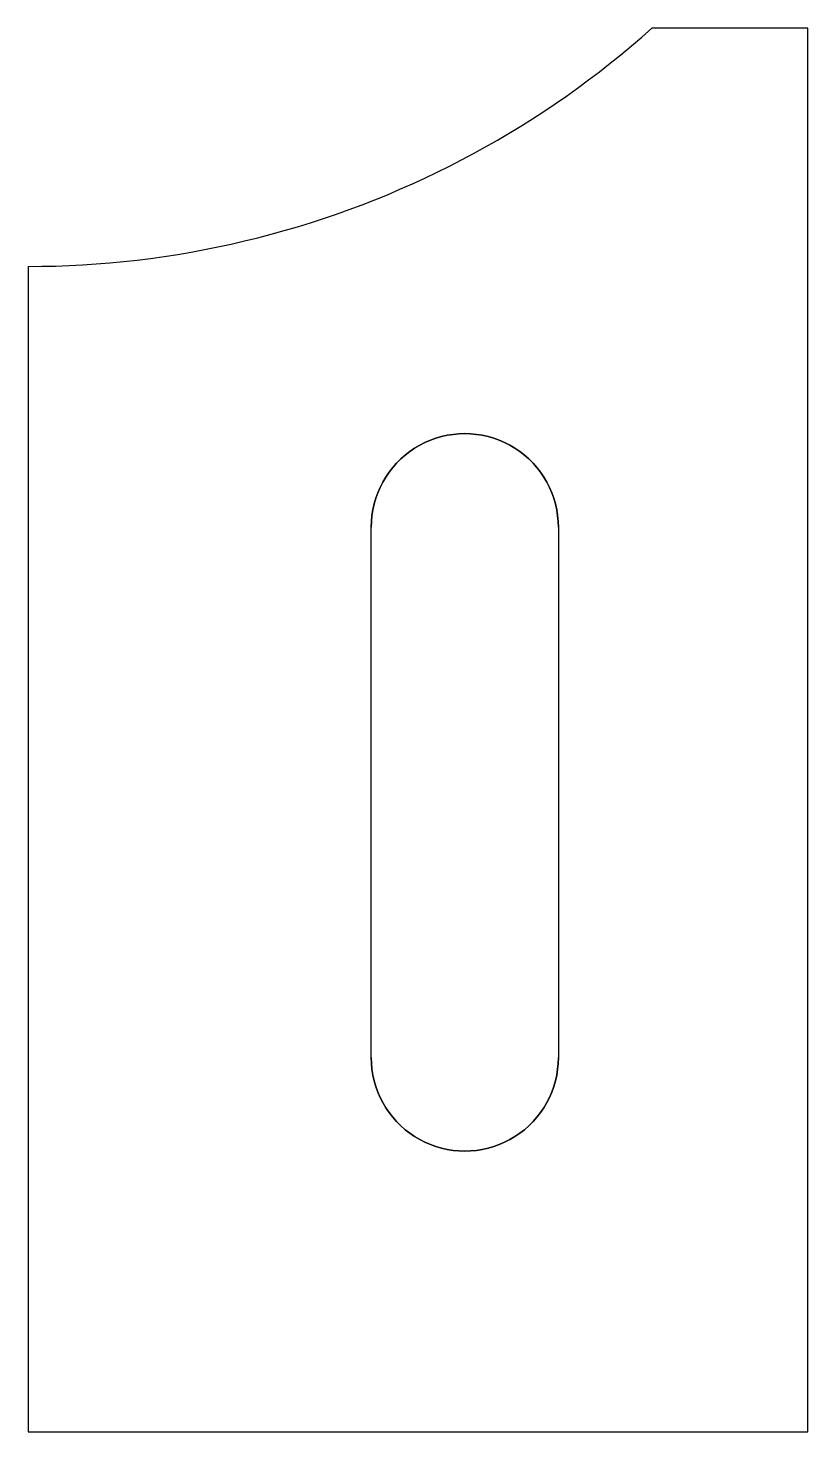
# Model space of a CAD drawing. Header units: metres. Extents: x -25 to 0, y 0 to 45.
import ezdxf

# ---------------------------------------------------------------- set-up
doc = ezdxf.new("R2010")
doc.units = ezdxf.units.M

msp = doc.modelspace()

# ---------------------------------------------------------------- linework, layer by layer
for points in [[(-25, 37.361), (-24.562, 37.364), (-24.124, 37.373), (-23.687, 37.389), (-23.25, 37.412), (-22.813, 37.441), (-22.376, 37.476), (-21.94, 37.517), (-21.505, 37.565), (-21.071, 37.619), (-20.637, 37.68), (-20.204, 37.746), (-19.773, 37.82), (-19.342, 37.899), (-18.913, 37.985), (-18.485, 38.077), (-18.058, 38.175), (-17.633, 38.279), (-17.209, 38.39), (-16.787, 38.507), (-16.367, 38.63), (-15.949, 38.759), (-15.532, 38.894), (-15.118, 39.035), (-14.705, 39.182), (-14.295, 39.336), (-13.887, 39.495), (-13.482, 39.66), (-13.079, 39.831), (-12.678, 40.008), (-12.281, 40.191), (-11.885, 40.379), (-11.493, 40.573), (-11.104, 40.773), (-10.717, 40.979), (-10.333, 41.19), (-9.953, 41.407), (-9.576, 41.629), (-9.202, 41.857), (-8.832, 42.091), (-8.464, 42.329), (-8.101, 42.573), (-7.741, 42.822), (-7.385, 43.077), (-7.032, 43.337), (-6.683, 43.601), (-6.339, 43.871), (-5.998, 44.146), (-5.661, 44.426), (-5.328, 44.711), (-5, 45)], [(0, 45), (-0.1, 45), (-0.2, 45), (-0.3, 45), (-0.4, 45), (-0.5, 45), (-0.6, 45), (-0.7, 45), (-0.8, 45), (-0.9, 45), (-1, 45), (-1.1, 45), (-1.2, 45), (-1.3, 45), (-1.4, 45), (-1.5, 45), (-1.6, 45), (-1.7, 45), (-1.8, 45), (-1.9, 45), (-2, 45), (-2.1, 45), (-2.2, 45), (-2.3, 45), (-2.4, 45), (-2.5, 45), (-2.6, 45), (-2.7, 45), (-2.8, 45), (-2.9, 45), (-3, 45), (-3.1, 45), (-3.2, 45), (-3.3, 45), (-3.4, 45), (-3.5, 45), (-3.6, 45), (-3.7, 45), (-3.8, 45), (-3.9, 45), (-4, 45), (-4.1, 45), (-4.2, 45), (-4.3, 45), (-4.4, 45), (-4.5, 45), (-4.6, 45), (-4.7, 45), (-4.8, 45), (-4.9, 45), (-5, 45)], [(0, 0), (0, 0.9), (0, 1.8), (0, 2.7), (0, 3.6), (0, 4.5), (0, 5.4), (0, 6.3), (0, 7.2), (0, 8.1), (0, 9), (0, 9.9), (0, 10.8), (0, 11.7), (0, 12.6), (0, 13.5), (0, 14.4), (0, 15.3), (0, 16.2), (0, 17.1), (0, 18), (0, 18.9), (0, 19.8), (0, 20.7), (0, 21.6), (0, 22.5), (0, 23.4), (0, 24.3), (0, 25.2), (0, 26.1), (0, 27), (0, 27.9), (0, 28.8), (0, 29.7), (0, 30.6), (0, 31.5), (0, 32.4), (0, 33.3), (0, 34.2), (0, 35.1), (0, 36), (0, 36.9), (0, 37.8), (0, 38.7), (0, 39.6), (0, 40.5), (0, 41.4), (0, 42.3), (0, 43.2), (0, 44.1), (0, 45)], [(-25, 37.361), (-25, 36.613), (-25, 35.866), (-25, 35.119), (-25, 34.372), (-25, 33.625), (-25, 32.877), (-25, 32.13), (-25, 31.383), (-25, 30.636), (-25, 29.889), (-25, 29.141), (-25, 28.394), (-25, 27.647), (-25, 26.9), (-25, 26.152), (-25, 25.405), (-25, 24.658), (-25, 23.911), (-25, 23.164), (-25, 22.416), (-25, 21.669), (-25, 20.922), (-25, 20.175), (-25, 19.428), (-25, 18.68), (-25, 17.933), (-25, 17.186), (-25, 16.439), (-25, 15.691), (-25, 14.944), (-25, 14.197), (-25, 13.45), (-25, 12.703), (-25, 11.955), (-25, 11.208), (-25, 10.461), (-25, 9.714), (-25, 8.967), (-25, 8.219), (-25, 7.472), (-25, 6.725), (-25, 5.978), (-25, 5.23), (-25, 4.483), (-25, 3.736), (-25, 2.989), (-25, 2.242), (-25, 1.494), (-25, 0.747), (-25, 0)], [(-14, 29), (-13.994, 29.188), (-13.976, 29.376), (-13.947, 29.562), (-13.906, 29.746), (-13.853, 29.927), (-13.789, 30.104), (-13.714, 30.277), (-13.629, 30.445), (-13.533, 30.607), (-13.427, 30.763), (-13.312, 30.912), (-13.187, 31.054), (-13.054, 31.187), (-12.912, 31.312), (-12.763, 31.427), (-12.607, 31.533), (-12.445, 31.629), (-12.277, 31.714), (-12.104, 31.789), (-11.927, 31.853), (-11.746, 31.906), (-11.562, 31.947), (-11.376, 31.976), (-11.188, 31.994), (-11, 32), (-10.812, 31.994), (-10.624, 31.976), (-10.438, 31.947), (-10.254, 31.906), (-10.073, 31.853), (-9.896, 31.789), (-9.723, 31.714), (-9.555, 31.629), (-9.393, 31.533), (-9.237, 31.427), (-9.088, 31.312), (-8.946, 31.187), (-8.813, 31.054), (-8.688, 30.912), (-8.573, 30.763), (-8.467, 30.607), (-8.371, 30.445), (-8.286, 30.277), (-8.211, 30.104), (-8.147, 29.927), (-8.094, 29.746), (-8.053, 29.562), (-8.024, 29.376), (-8.006, 29.188), (-8, 29)], [(-8, 29), (-8.006, 29.188), (-8.024, 29.376), (-8.053, 29.562), (-8.094, 29.746), (-8.147, 29.927), (-8.211, 30.104), (-8.286, 30.277), (-8.371, 30.445), (-8.467, 30.607), (-8.573, 30.763), (-8.688, 30.912), (-8.813, 31.054), (-8.946, 31.187), (-9.088, 31.312), (-9.237, 31.427), (-9.393, 31.533), (-9.555, 31.629), (-9.723, 31.714), (-9.896, 31.789), (-10.073, 31.853), (-10.254, 31.906), (-10.438, 31.947), (-10.624, 31.976), (-10.812, 31.994), (-11, 32), (-11.188, 31.994), (-11.376, 31.976), (-11.562, 31.947), (-11.746, 31.906), (-11.927, 31.853), (-12.104, 31.789), (-12.277, 31.714), (-12.445, 31.629), (-12.607, 31.533), (-12.763, 31.427), (-12.912, 31.312), (-13.054, 31.187), (-13.187, 31.054), (-13.312, 30.912), (-13.427, 30.763), (-13.533, 30.607), (-13.629, 30.445), (-13.714, 30.277), (-13.789, 30.104), (-13.853, 29.927), (-13.906, 29.746), (-13.947, 29.562), (-13.976, 29.376), (-13.994, 29.188), (-14, 29)], [(-14, 12), (-14, 12.34), (-14, 12.68), (-14, 13.02), (-14, 13.36), (-14, 13.7), (-14, 14.04), (-14, 14.38), (-14, 14.72), (-14, 15.06), (-14, 15.4), (-14, 15.74), (-14, 16.08), (-14, 16.42), (-14, 16.76), (-14, 17.1), (-14, 17.44), (-14, 17.78), (-14, 18.12), (-14, 18.46), (-14, 18.8), (-14, 19.14), (-14, 19.48), (-14, 19.82), (-14, 20.16), (-14, 20.5), (-14, 20.84), (-14, 21.18), (-14, 21.52), (-14, 21.86), (-14, 22.2), (-14, 22.54), (-14, 22.88), (-14, 23.22), (-14, 23.56), (-14, 23.9), (-14, 24.24), (-14, 24.58), (-14, 24.92), (-14, 25.26), (-14, 25.6), (-14, 25.94), (-14, 26.28), (-14, 26.62), (-14, 26.96), (-14, 27.3), (-14, 27.64), (-14, 27.98), (-14, 28.32), (-14, 28.66), (-14, 29)], [(-8, 29), (-8, 28.66), (-8, 28.32), (-8, 27.98), (-8, 27.64), (-8, 27.3), (-8, 26.96), (-8, 26.62), (-8, 26.28), (-8, 25.94), (-8, 25.6), (-8, 25.26), (-8, 24.92), (-8, 24.58), (-8, 24.24), (-8, 23.9), (-8, 23.56), (-8, 23.22), (-8, 22.88), (-8, 22.54), (-8, 22.2), (-8, 21.86), (-8, 21.52), (-8, 21.18), (-8, 20.84), (-8, 20.5), (-8, 20.16), (-8, 19.82), (-8, 19.48), (-8, 19.14), (-8, 18.8), (-8, 18.46), (-8, 18.12), (-8, 17.78), (-8, 17.44), (-8, 17.1), (-8, 16.76), (-8, 16.42), (-8, 16.08), (-8, 15.74), (-8, 15.4), (-8, 15.06), (-8, 14.72), (-8, 14.38), (-8, 14.04), (-8, 13.7), (-8, 13.36), (-8, 13.02), (-8, 12.68), (-8, 12.34), (-8, 12)], [(-8, 12), (-8.006, 11.812), (-8.024, 11.624), (-8.053, 11.438), (-8.094, 11.254), (-8.147, 11.073), (-8.211, 10.896), (-8.286, 10.723), (-8.371, 10.555), (-8.467, 10.393), (-8.573, 10.237), (-8.688, 10.088), (-8.813, 9.946), (-8.946, 9.813), (-9.088, 9.688), (-9.237, 9.573), (-9.393, 9.467), (-9.555, 9.371), (-9.723, 9.286), (-9.896, 9.211), (-10.073, 9.147), (-10.254, 9.094), (-10.438, 9.053), (-10.624, 9.024), (-10.812, 9.006), (-11, 9), (-11.188, 9.006), (-11.376, 9.024), (-11.562, 9.053), (-11.746, 9.094), (-11.927, 9.147), (-12.104, 9.211), (-12.277, 9.286), (-12.445, 9.371), (-12.607, 9.467), (-12.763, 9.573), (-12.912, 9.688), (-13.054, 9.813), (-13.187, 9.946), (-13.312, 10.088), (-13.427, 10.237), (-13.533, 10.393), (-13.629, 10.555), (-13.714, 10.723), (-13.789, 10.896), (-13.853, 11.073), (-13.906, 11.254), (-13.947, 11.438), (-13.976, 11.624), (-13.994, 11.812), (-14, 12)], [(-14, 12), (-13.994, 11.812), (-13.976, 11.624), (-13.947, 11.438), (-13.906, 11.254), (-13.853, 11.073), (-13.789, 10.896), (-13.714, 10.723), (-13.629, 10.555), (-13.533, 10.393), (-13.427, 10.237), (-13.312, 10.088), (-13.187, 9.946), (-13.054, 9.813), (-12.912, 9.688), (-12.763, 9.573), (-12.607, 9.467), (-12.445, 9.371), (-12.277, 9.286), (-12.104, 9.211), (-11.927, 9.147), (-11.746, 9.094), (-11.562, 9.053), (-11.376, 9.024), (-11.188, 9.006), (-11, 9), (-10.812, 9.006), (-10.624, 9.024), (-10.438, 9.053), (-10.254, 9.094), (-10.073, 9.147), (-9.896, 9.211), (-9.723, 9.286), (-9.555, 9.371), (-9.393, 9.467), (-9.237, 9.573), (-9.088, 9.688), (-8.946, 9.813), (-8.813, 9.946), (-8.688, 10.088), (-8.573, 10.237), (-8.467, 10.393), (-8.371, 10.555), (-8.286, 10.723), (-8.211, 10.896), (-8.147, 11.073), (-8.094, 11.254), (-8.053, 11.438), (-8.024, 11.624), (-8.006, 11.812), (-8, 12)], [(-25, 0), (-24.5, 0), (-24, 0), (-23.5, 0), (-23, 0), (-22.5, 0), (-22, 0), (-21.5, 0), (-21, 0), (-20.5, 0), (-20, 0), (-19.5, 0), (-19, 0), (-18.5, 0), (-18, 0), (-17.5, 0), (-17, 0), (-16.5, 0), (-16, 0), (-15.5, 0), (-15, 0), (-14.5, 0), (-14, 0), (-13.5, 0), (-13, 0), (-12.5, 0), (-12, 0), (-11.5, 0), (-11, 0), (-10.5, 0), (-10, 0), (-9.5, 0), (-9, 0), (-8.5, 0), (-8, 0), (-7.5, 0), (-7, 0), (-6.5, 0), (-6, 0), (-5.5, 0), (-5, 0), (-4.5, 0), (-4, 0), (-3.5, 0), (-3, 0), (-2.5, 0), (-2, 0), (-1.5, 0), (-1, 0), (-0.5, 0), (0, 0)]]:
    msp.add_lwpolyline(points)

doc.saveas('drawing.dxf')
